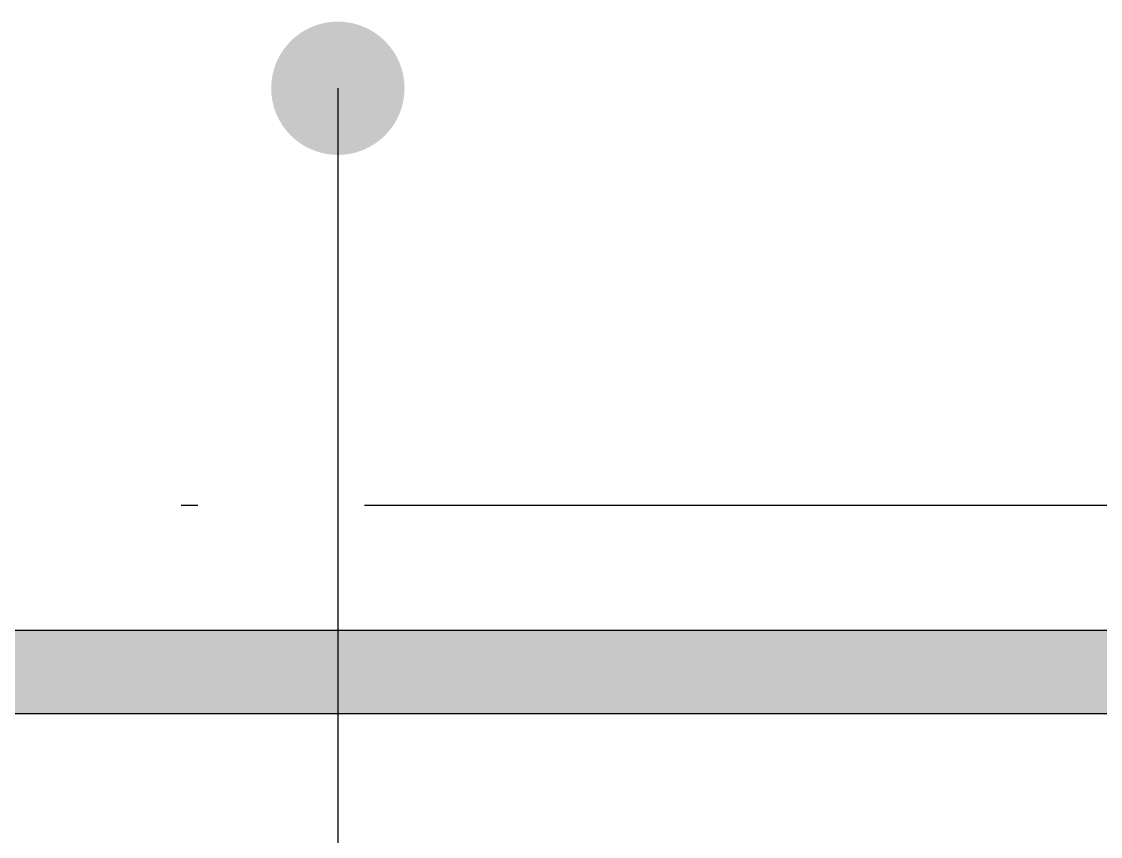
# Model space of a CAD drawing. Extents: x 14095202 to 14511487, y -1430609 to -90420.
# Drawn here: x 14403376 to 14404669, y -1245162 to -1244185 of the extents above; entities that cross this region are included whole.
import ezdxf

# ---------------------------------------------------------------- set-up
doc = ezdxf.new("R2010")
doc.units = 0
doc.header["$LTSCALE"] = 1000
doc.header["$MEASUREMENT"] = 0
doc.linetypes.add('DOTE', pattern=[2.42, 2, -0.2, 0.02, -0.2])
doc.layers.add('DIM_LEAD', color=3, linetype='Continuous')
doc.layers.add('DOTE', color=1, linetype='DOTE')

msp = doc.modelspace()

# ---------------------------------------------------------------- linework, layer by layer
at = {"ltscale": 0.5}
for p, q in [((14343286.9, -1244914.9), (14490486.9, -1244914.9)), ((14343286.9, -1245014.9), (14490486.9, -1245014.9))]:
    msp.add_line(p, q, dxfattribs=at)
at = {"ltscale": 0.5, "const_width": 100}
msp.add_lwpolyline([(14343286.9, -1244964.9), (14490486.9, -1244964.9)], dxfattribs=at)
at = {"layer": 'DIM_LEAD'}
msp.add_line((14403754.9, -1244264.9), (14403754.9, -1246341.5), dxfattribs=at)
at = {"layer": 'DIM_LEAD', "const_width": 80}
msp.add_lwpolyline([(14403754.9, -1244224.9, 1), (14403754.9, -1244304.9, 1)], format="xyb", close=True, dxfattribs=at)
at = {"layer": 'DOTE'}
msp.add_line((14343286.9, -1244764.9), (14490486.9, -1244764.9), dxfattribs=at)

doc.saveas('drawing.dxf')
